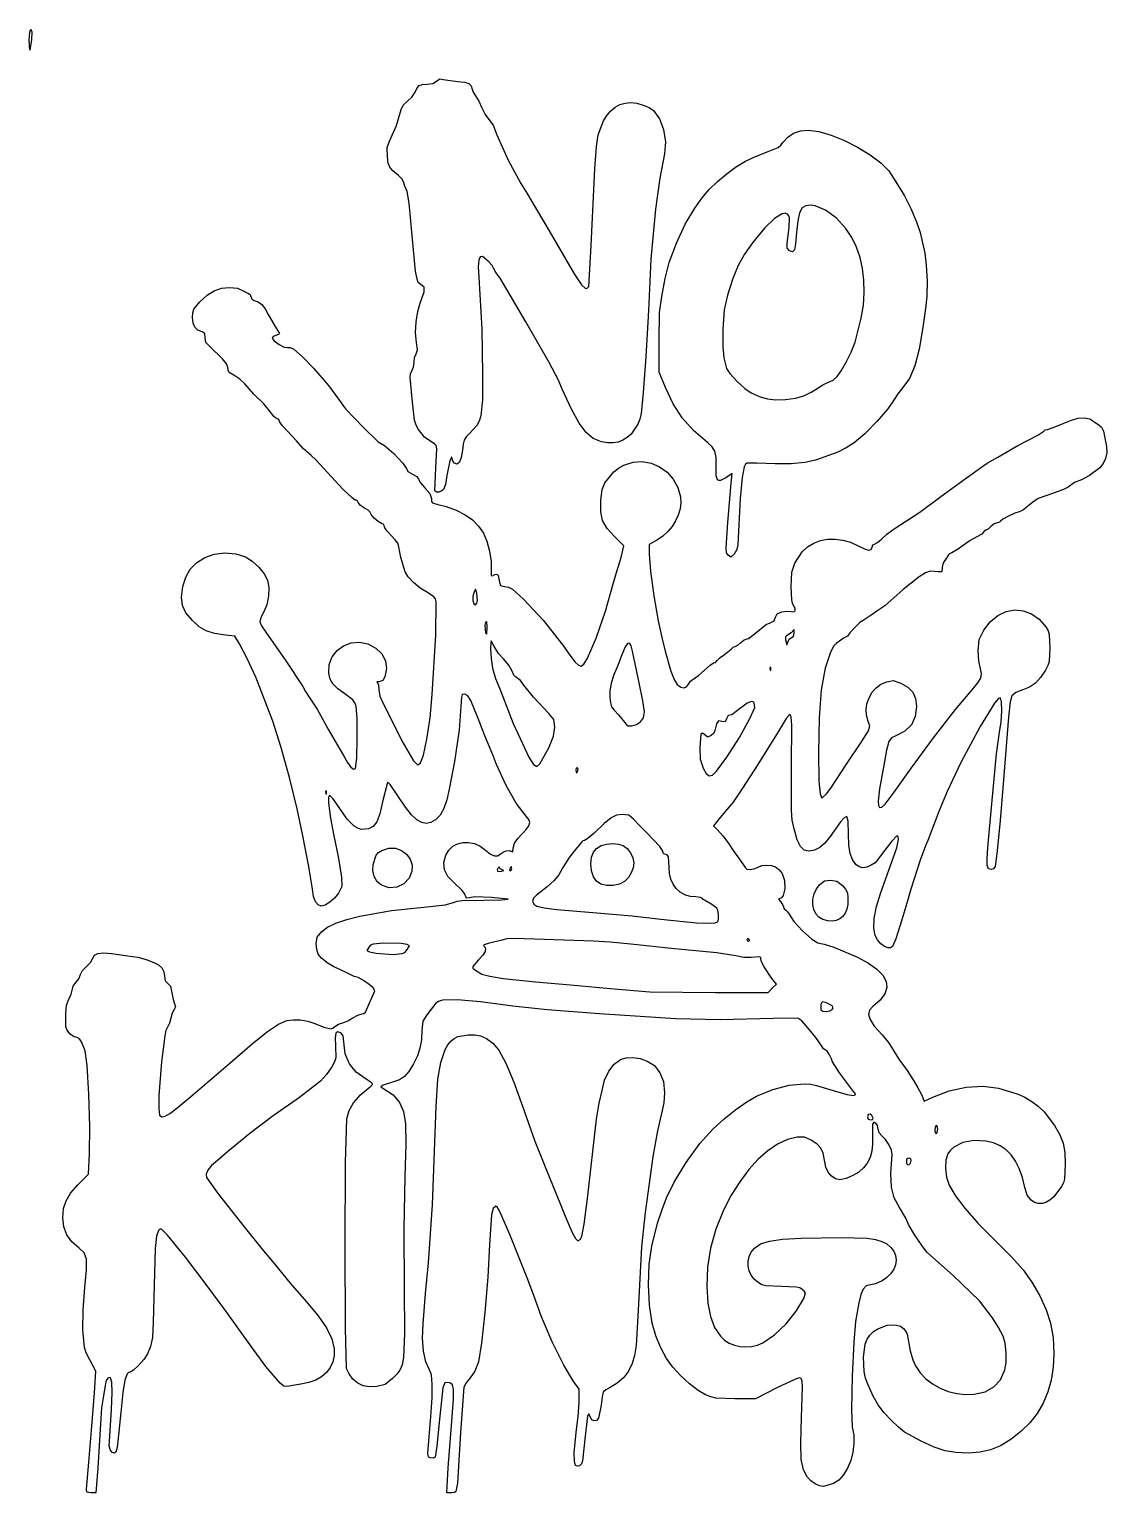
# Model space of a CAD drawing. Extents: x 10 to 196, y 22 to 275.
import ezdxf

# ---------------------------------------------------------------- set-up
doc = ezdxf.new("R2010")
doc.units = 0

msp = doc.modelspace()

# ---------------------------------------------------------------- linework, layer by layer
at = {"layer": 'Layer 1', "color": 7}
for points in [[(9.525, 273.40799), (9.600632, 274.776824), (9.796951, 275.304171), (9.954128, 274.846406), (9.893066, 273.518233), (9.621092, 271.703059), (9.524999, 273.40799), (9.525, 273.40799)], [(79.826319, 195.33386), (79.984507, 199.355455), (80.13962, 202.639522), (80.032164, 203.205775), (79.781482, 203.456497), (78.011291, 204.677714), (76.94645, 205.988326), (76.554903, 206.72984), (76.294147, 207.582068), (75.922378, 210.745835), (75.553217, 214.979169), (75.608881, 215.59963), (75.841451, 216.16252), (76.094676, 216.807405), (76.2, 217.625002), (76.303811, 218.4426), (76.553399, 219.087485), (76.776435, 219.799294), (76.619549, 221.064586), (76.468166, 222.715869), (76.550315, 224.620406), (76.833353, 226.444875), (77.284637, 227.855955), (77.958734, 229.852242), (77.957726, 230.643904), (77.416447, 231.058847), (76.900747, 231.450507), (76.72917, 231.99964), (76.479517, 233.394375), (75.955332, 238.940796), (75.367616, 245.167168), (74.995163, 247.182967), (74.615748, 248.154676), (74.34792, 248.875233), (74.095326, 249.393348), (73.488024, 250.00328), (72.511934, 250.801216), (71.980462, 251.411252), (71.726385, 252.112538), (71.582476, 253.184222), (71.526001, 254.812711), (71.976446, 255.930721), (73.150159, 258.62361), (73.992747, 261.418551), (74.322885, 262.169464), (75.051181, 262.823152), (75.823424, 263.537874), (76.382025, 264.405646), (76.732342, 265.132393), (77.113047, 265.544914), (77.658935, 265.730169), (78.504801, 265.775119), (79.472326, 265.906641), (80.119619, 266.316551), (80.649331, 266.695254), (81.264195, 266.609109), (83.750419, 266.270166), (84.932092, 266.150636), (85.697531, 265.91267), (86.113249, 265.520805), (86.245756, 264.939575), (86.433913, 264.407206), (86.874509, 263.74895), (87.451475, 262.832135), (87.967534, 261.678129), (88.51642, 260.549515), (89.172308, 259.693754), (89.888662, 258.678453), (90.576617, 257.024485), (92.503012, 252.624705), (94.687101, 248.616356), (95.840325, 246.72917), (97.592249, 243.818753), (99.645114, 240.37917), (103.967399, 232.972118), (105.23574, 231.063978), (105.893014, 230.37816), (106.230269, 230.459611), (106.475334, 230.766561), (106.892244, 237.857155), (107.504225, 251.118022), (107.814166, 254.990395), (108.127764, 257.039957), (109.053883, 259.453386), (109.639881, 260.408863), (110.305499, 261.194526), (111.048982, 261.808631), (111.868575, 262.249435), (112.762524, 262.515196), (113.729074, 262.60417), (114.793328, 262.491358), (115.904725, 262.186837), (116.919052, 261.741482), (117.692094, 261.206165), (118.731927, 259.795387), (119.439213, 257.927851), (119.754704, 255.833088), (119.619154, 253.740628), (118.807704, 249.507295), (118.039409, 244.158876), (117.214744, 235.484378), (116.805794, 226.620836), (116.382644, 218.551044), (115.893754, 212.376262), (115.583195, 208.764338), (115.34034, 207.776009), (114.964334, 206.891558), (113.831546, 205.187424), (113.157119, 204.572841), (112.41073, 204.11661), (111.592422, 203.818751), (110.702239, 203.679286), (109.740225, 203.698236), (108.706424, 203.875623), (107.260966, 204.429299), (106.015245, 205.438445), (104.809254, 207.075778), (103.482984, 209.514018), (101.864584, 212.961506), (101.223113, 214.519303), (99.627503, 217.591991), (95.546668, 224.636461), (91.125472, 232.189603), (90.397868, 233.188285), (89.947584, 233.917711), (89.714812, 234.371629), (89.180743, 235.012445), (88.042805, 235.960319), (87.637237, 235.907736), (87.406169, 235.340159), (87.336668, 234.183383), (87.415798, 232.363205), (87.93691, 223.334907), (88.086738, 215.584276), (88.037007, 211.106714), (87.753811, 208.370321), (87.47779, 207.436379), (87.087153, 206.675306), (85.887034, 205.321877), (85.254334, 204.691846), (84.893887, 204.149792), (84.703957, 203.469824), (84.582807, 202.42605), (84.387593, 201.125634), (84.0916, 200.3054), (83.701693, 199.976849), (83.224741, 200.151481), (82.931958, 200.518383), (82.803994, 200.922503), (82.763635, 201.201288), (82.67335, 201.206876), (82.400671, 200.580074), (81.89055, 198.045835), (81.638836, 196.484819), (81.290103, 195.59844), (80.913372, 195.307691), (80.476123, 195.154439), (80.079918, 195.157042), (79.826323, 195.33386), (79.826319, 195.33386)], [(130.61897, 184.23546), (130.365402, 184.641356), (130.274121, 185.416604), (130.55937, 189.87983), (131.14194, 196.68674), (131.31259, 198.370349), (130.20396, 197.636694), (129.323805, 197.161074), (129.02659, 197.125395), (128.810589, 197.239597), (128.58015, 197.963017), (128.54833, 199.422089), (128.536875, 201.11323), (128.348689, 202.206391), (127.885791, 202.98292), (127.0502, 203.724163), (124.626021, 205.811427), (122.688984, 207.983681), (121.109822, 210.40998), (119.75927, 213.259377), (118.67343, 215.905211), (118.66943, 221.461461), (118.761116, 226.261027), (119.11282, 229.002086), (119.73716, 232.145046), (120.433377, 234.934482), (121.657596, 238.234442), (123.197403, 241.537488), (124.84038, 244.336182), (126.110171, 246.086371), (127.368057, 247.562362), (128.761885, 248.92227), (130.4395, 250.324213), (132.075986, 251.533982), (133.640636, 252.477995), (135.388933, 253.291809), (137.57636, 254.110981), (139.284611, 254.845825), (139.776215, 255.235205), (140.16364, 255.725003), (140.953504, 256.627145), (141.963407, 257.291259), (143.160612, 257.701412), (144.51238, 257.84167), (146.351075, 257.614621), (148.490125, 256.98907), (150.78093, 256.048409), (153.074894, 254.876028), (155.223419, 253.55532), (157.077909, 252.169676), (158.489765, 250.802489), (159.31039, 249.53715), (160.27077, 247.945112), (161.195361, 246.468317), (162.294884, 244.257756), (163.287642, 241.925103), (163.89194, 240.08203), (164.68944, 236.542711), (164.968325, 234.454204), (165.093633, 231.745235), (165.055459, 229.031976), (164.8439, 226.930597), (164.30357, 223.292602), (163.741412, 219.879479), (162.98049, 217.033265), (162.0371, 214.802504), (160.92754, 213.235743), (160.045555, 212.181807), (159.40528, 211.167235), (158.307398, 209.572164), (156.432644, 207.413175), (154.311543, 205.262461), (152.47462, 203.692218), (151.095039, 202.785961), (149.652572, 202.036707), (145.78534, 200.648032), (143.948455, 200.26388), (141.580486, 200.052089), (138.77005, 200.016888), (135.60576, 200.162502), (133.94845, 200.178629), (133.631767, 199.962563), (133.38512, 199.518391), (133.087107, 197.699456), (132.742884, 194.050285), (132.30428, 186.08819), (132.137665, 185.183885), (131.69103, 184.41257), (131.107065, 183.871263), (130.61889, 184.23546), (130.61897, 184.23546)], [(143.75852, 211.834054), (144.994886, 212.426287), (146.05, 213.102115), (147.013009, 213.723244), (148.02794, 214.183963), (148.844494, 214.552408), (149.53936, 215.149574), (150.244696, 216.123774), (151.09266, 217.623318), (151.949279, 219.376958), (152.633466, 221.129629), (153.70178, 225.268615), (154.058473, 227.528236), (154.213819, 229.722182), (154.17, 231.837737), (153.929196, 233.862184), (153.493588, 235.782806), (152.865355, 237.586885), (152.046679, 239.261705), (151.03974, 240.794548), (149.349907, 242.640745), (147.517449, 243.978596), (145.715791, 244.709382), (144.880708, 244.816277), (144.11836, 244.734387), (143.471343, 244.349639), (143.004954, 243.50947), (142.686717, 242.121671), (142.48416, 240.094033), (142.327025, 238.159355), (142.125846, 237.120958), (141.805457, 236.78006), (141.29069, 236.937881), (140.834624, 237.372945), (140.86176, 238.221969), (141.19053, 241.046392), (141.24124, 242.616382), (141.13518, 243.005619), (140.92607, 243.26017), (140.528423, 243.425251), (140.018204, 243.358777), (138.677879, 242.5457), (136.940765, 240.850015), (134.84253, 238.3008), (133.468335, 236.348057), (132.382552, 234.389811), (131.442319, 232.128527), (130.50477, 229.266669), (129.938054, 226.730526), (129.71399, 223.313544), (129.712937, 220.278946), (129.90657, 218.418752), (130.3603, 216.566669), (130.94604, 215.681187), (132.158965, 214.374587), (133.534175, 213.108917), (134.60677, 212.346228), (136.180877, 211.66126), (137.45104, 211.287318), (138.840477, 211.132695), (140.560939, 211.190139), (142.303321, 211.432856), (143.75852, 211.834054), (143.75852, 211.834054)], [(19.435759, 22.42864), (19.844707, 27.125), (20.387913, 33.34271), (20.850781, 39.16354), (21.048132, 42.86771), (19.997603, 44.85208), (19.398256, 46.040596), (19.072457, 46.999604), (18.835471, 50.04256), (18.873908, 53.492134), (19.181994, 57.37925), (19.470519, 60.443142), (19.44386, 62.296548), (19.034916, 63.394009), (18.176589, 64.19007), (16.886842, 65.301603), (16.00793, 66.506378), (15.505658, 67.867928), (15.345833, 69.44979), (15.472447, 71.042388), (15.899998, 72.418161), (16.700048, 73.734019), (17.94416, 75.14687), (19.767299, 76.99896), (19.942688, 80.57083), (19.994832, 85.21617), (19.845388, 90.862055), (19.563164, 95.818495), (19.216966, 98.3955), (18.563688, 99.95156), (18.217531, 100.468499), (17.798901, 100.68048), (17.16919, 100.867445), (16.544217, 101.331785), (16.068831, 101.933165), (15.887881, 102.53125), (15.876661, 104.8177), (15.974, 106.279933), (16.389642, 107.33124), (16.772519, 108.158964), (16.932346, 108.90127), (17.121479, 109.561529), (17.581069, 110.19127), (18.087797, 110.845348), (18.396519, 111.5634), (18.773039, 112.299559), (19.442851, 112.99716), (20.111961, 113.664046), (20.486873, 114.32635), (20.805772, 114.917777), (21.428257, 115.253411), (22.397543, 115.344848), (23.756843, 115.20368), (26.590627, 114.83322), (28.354353, 114.586833), (29.765627, 114.17969), (31.135561, 113.64627), (31.928476, 113.245482), (32.492204, 112.72281), (32.828877, 112.07548), (32.940627, 111.30072), (33.062522, 110.491066), (33.505336, 110.08846), (33.986779, 109.596655), (34.236307, 108.42583), (34.446441, 107.278295), (34.718187, 106.50582), (34.888633, 106.005905), (34.618327, 105.52261), (34.278839, 104.884056), (34.046068, 104.01979), (33.825319, 103.169508), (33.514742, 102.56458), (33.207376, 101.911001), (32.994349, 100.94375), (32.443184, 96.44583), (31.993125, 90.637578), (31.971342, 88.366342), (32.111244, 87.24308), (32.478008, 86.95748), (33.049971, 87.043989), (33.892751, 87.529121), (35.071963, 88.43939), (37.895241, 90.75449), (44.334074, 96.31354), (48.125662, 99.564279), (50.823619, 101.711818), (52.730922, 102.980937), (54.150552, 103.59642), (55.251021, 103.760687), (56.528189, 103.726834), (57.786591, 103.513886), (58.830764, 103.14087), (60.768897, 102.39805), (61.849365, 102.176969), (62.156255, 102.28698), (62.469845, 102.55942), (63.085517, 102.971783), (63.839003, 103.23647), (64.708904, 103.549033), (65.604467, 104.07656), (66.441147, 104.5606), (67.169478, 104.76867), (67.526292, 104.832694), (67.802861, 105.067925), (68.372308, 106.40095), (69.231751, 108.38533), (69.381722, 108.787588), (69.095671, 109.29657), (68.43815, 109.882665), (67.471847, 110.527463), (66.500425, 111.048296), (65.827546, 111.2625), (64.771576, 111.77526), (63.346833, 112.47542), (62.319597, 112.896392), (61.159704, 113.607308), (60.1505, 114.410395), (59.575333, 115.10788), (59.357341, 115.928665), (59.266672, 116.95075), (59.43874, 118.071494), (60.213448, 119.03569), (61.223715, 119.773583), (62.676147, 120.469335), (64.540422, 121.115948), (66.786216, 121.706423), (72.301073, 122.690958), (78.978131, 123.36695), (81.573092, 123.647774), (83.053677, 124.04058), (83.684466, 124.267363), (84.62018, 124.405059), (88.323295, 124.49167), (91.364073, 124.53653), (92.539588, 124.64445), (89.65122, 124.92962), (86.724585, 125.046639), (85.791151, 124.87682), (85.336064, 124.824313), (85.195839, 125.06327), (85.015547, 125.497263), (84.538559, 126.128576), (83.077836, 127.53568), (82.068923, 128.581193), (81.498583, 129.742686), (81.377364, 130.983517), (81.715815, 132.26704), (82.240557, 133.133624), (82.933128, 133.791777), (83.757368, 134.23704), (84.677118, 134.464958), (85.656217, 134.471073), (86.658504, 134.25093), (87.647819, 133.800071), (88.588003, 133.11404), (89.429484, 132.456657), (90.1209, 132.12781), (90.686307, 132.121073), (91.149764, 132.43002), (91.624865, 132.794931), (92.188929, 133.006375), (92.725899, 133.038659), (93.119717, 132.86609), (93.331776, 132.861534), (93.397922, 133.46069), (93.587464, 134.324178), (94.192398, 135.16725), (95.647607, 136.69814), (96.117423, 137.320734), (96.269184, 137.889449), (96.102337, 138.445562), (95.616327, 139.03035), (93.890612, 141.257223), (92.152038, 144.33539), (90.484149, 147.933434), (89.958338, 149.32464), (89.580361, 150.33322), (88.446074, 152.915239), (87.329269, 155.91266), (86.056469, 159.055655), (85.504462, 159.853982), (84.994558, 160.16264), (84.522651, 160.104483), (84.399471, 159.63348), (83.99991, 153.9846), (83.215782, 148.47666), (82.290588, 143.67393), (81.90376, 141.826536), (81.374273, 140.321404), (80.707475, 139.170405), (79.908713, 138.38541), (79.091873, 137.927437), (78.312759, 137.753363), (77.529112, 137.896243), (76.698674, 138.389134), (75.779187, 139.26509), (74.728392, 140.557168), (72.063848, 144.52191), (71.800928, 144.80871), (71.589651, 144.83133), (70.765051, 141.52404), (70.262465, 139.40447), (69.749582, 138.035043), (69.133061, 137.236586), (68.31956, 136.82993), (67.042892, 136.731536), (66.437987, 136.913193), (65.837345, 137.261761), (64.594785, 138.498661), (63.207076, 140.52029), (62.152806, 142.078014), (61.550864, 142.67144), (61.38114, 142.270724), (61.353413, 141.348444), (61.698069, 138.64685), (62.312112, 135.60414), (63.075046, 132.03226), (63.652041, 128.46039), (63.671416, 126.846201), (63.107553, 125.67992), (62.423835, 124.838958), (61.609163, 124.121119), (60.790439, 123.621025), (60.094562, 123.4333), (59.565663, 123.629554), (59.132806, 124.201735), (58.808582, 125.124968), (58.605582, 126.37438), (57.948116, 130.31247), (56.876567, 135.86872), (55.952622, 140.29208), (54.619157, 145.687259), (53.134142, 151.067961), (51.755546, 155.44789), (48.781553, 163.109821), (47.312035, 166.319754), (45.972053, 168.84264), (45.171767, 170.19885), (43.514602, 170.36864), (41.599851, 170.645636), (40.169433, 171.08864), (38.985353, 171.803009), (37.809615, 172.8941), (36.678788, 174.251734), (36.073986, 175.51405), (35.923903, 176.934459), (36.157233, 178.76637), (36.636106, 180.399949), (37.414675, 181.770644), (38.511867, 182.903722), (39.946613, 183.82445), (41.580774, 184.390173), (43.434957, 184.597701), (45.301722, 184.444031), (46.973628, 183.92616), (48.1555, 183.185784), (49.298582, 182.147309), (50.240779, 180.982036), (50.819997, 179.86127), (51.036092, 178.590236), (50.982106, 177.107046), (50.684531, 175.634441), (50.169859, 174.39516), (49.680589, 173.409404), (49.477088, 172.6994), (49.777992, 171.957314), (50.501441, 170.89443), (53.969835, 165.89893), (56.914231, 161.47787), (57.414588, 160.60032), (58.049931, 159.59742), (59.38987, 157.537449), (61.372267, 153.99268), (62.844837, 151.47914), (63.970531, 149.49476), (64.645674, 148.282355), (65.237622, 147.490681), (65.716749, 147.151035), (66.053425, 147.29471), (66.268069, 149.031924), (66.366347, 152.408926), (66.333865, 155.918928), (66.156227, 158.05514), (65.943172, 158.661838), (65.615959, 159.148933), (64.21665, 160.21175), (62.975196, 161.093388), (62.155797, 161.910455), (61.67484, 162.770804), (61.448716, 163.78229), (61.513531, 165.294522), (62.012648, 166.617307), (62.864607, 167.706999), (63.987951, 168.519955), (65.301223, 169.01253), (66.722964, 169.141078), (68.171718, 168.861957), (69.566026, 168.13152), (70.645617, 167.105495), (71.271656, 165.926544), (71.440133, 164.607273), (71.147038, 163.16029), (70.769773, 162.49851), (70.154851, 162.30617), (69.756412, 162.25219), (69.783859, 162.15183), (70.020694, 161.742125), (70.114588, 160.91185), (70.291516, 159.784096), (70.78128, 158.61879), (71.863421, 156.50622), (74.104112, 152.045443), (76.135065, 148.60915), (76.776696, 147.903399), (77.003468, 147.957799), (77.310468, 148.23867), (77.859542, 149.604845), (78.442612, 152.365128), (78.973336, 156.022039), (79.365369, 160.0781), (79.950575, 170.342346), (80.054792, 176.20917), (79.91863, 176.635802), (79.653419, 176.996013), (78.51381, 177.73736), (77.270484, 178.515875), (76.115764, 179.464906), (75.20124, 180.443256), (74.678502, 181.30973), (73.903168, 183.83559), (73.554171, 185.65207), (73.379298, 186.274363), (72.958859, 186.84843), (71.555342, 188.35811), (71.137466, 188.974323), (71.045175, 189.32191), (70.964822, 189.530046), (70.581451, 189.72274), (69.9974, 190.053628), (69.320442, 190.628033), (68.760397, 191.244035), (68.527088, 191.69972), (68.25792, 191.99401), (67.610773, 192.37038), (66.914811, 192.831273), (66.528281, 193.32878), (66.372677, 193.66031), (66.231923, 193.72217), (65.986706, 193.772709), (65.49555, 194.12535), (63.90574, 195.606397), (59.208331, 200.757784), (58.374752, 201.485389), (57.010601, 202.673549), (55.827088, 204.043056), (54.37188, 205.575239), (53.344139, 206.667877), (52.916671, 207.362494), (52.761889, 207.693364), (52.389752, 207.911464), (51.880943, 208.260203), (51.397565, 208.90516), (50.171829, 210.451872), (48.447809, 212.129744), (46.881977, 213.875581), (46.01572, 214.718944), (45.162186, 215.269136), (44.173482, 215.864683), (43.980992, 216.245719), (43.924889, 216.760431), (43.68829, 217.352005), (43.035576, 218.202471), (40.788305, 220.331113), (40.096918, 221.078287), (39.997681, 221.906375), (39.95421, 222.623373), (39.494961, 222.904401), (38.724281, 223.204851), (38.210634, 223.690111), (37.924265, 224.404811), (37.835421, 225.393578), (37.865429, 226.212405), (38.020174, 226.798614), (39.092192, 228.11361), (40.352446, 229.262694), (41.566233, 230.02911), (42.824447, 230.456762), (44.217982, 230.589556), (45.61815, 230.473839), (46.494474, 230.060389), (47.509992, 229.531223), (47.776925, 229.363385), (47.937332, 228.959859), (48.13711, 228.536151), (48.498704, 228.319787), (49.182051, 228.095442), (49.812864, 227.622717), (50.398616, 226.894231), (50.946778, 225.902608), (52.293359, 223.553123), (52.869652, 222.610413), (52.712842, 222.420674), (52.255209, 222.278823), (51.788054, 222.065337), (51.593751, 221.785192), (51.964459, 221.320368), (52.806403, 220.732694), (53.714313, 220.266295), (54.28292, 220.165297), (54.716505, 220.186609), (55.346271, 219.899972), (56.87987, 218.593224), (58.753652, 216.608849), (61.383045, 213.619399), (63.122483, 211.220216), (64.342629, 209.55518), (67.43748, 206.314035), (70.00951, 203.866639), (71.07795, 203.238427), (72.71435, 201.803387), (74.214259, 200.235919), (74.873227, 199.210419), (75.119098, 198.687246), (75.935417, 198.239516), (76.705454, 197.817477), (76.993751, 197.384888), (77.311414, 196.769703), (78.075159, 195.90697), (78.921672, 194.908796), (79.199638, 194.00948), (79.251285, 193.53762), (79.399365, 193.26111), (80.301042, 193.00606), (81.797694, 192.64441), (83.483553, 191.999393), (85.083701, 191.192484), (86.323217, 190.34516), (87.385802, 189.24544), (88.239549, 188.05539), (88.835648, 186.645034), (89.304943, 184.897493), (89.577691, 183.141998), (89.584151, 181.70778), (89.591057, 180.678818), (89.813491, 180.632291), (90.222854, 180.84225), (90.530347, 180.911858), (90.768417, 180.702963), (90.998071, 179.5151), (91.172031, 178.956593), (91.870229, 178.77874), (92.591626, 178.651877), (93.272051, 178.318023), (95.188266, 176.57986), (98.596023, 172.947129), (100.720581, 170.22348), (102.149151, 168.41247), (102.920561, 167.28799), (104.063278, 165.728355), (104.679288, 165.19556), (105.171871, 164.98421), (105.620375, 165.344651), (106.235224, 166.362716), (107.769793, 169.870234), (109.387249, 174.503784), (110.699261, 179.26039), (111.311111, 181.24476), (112.065391, 183.81891), (112.542061, 185.86389), (110.941491, 187.4252), (109.64449, 188.856308), (108.876442, 190.207208), (108.541544, 191.727273), (108.543991, 193.66588), (108.77962, 195.612578), (109.285121, 196.7717), (110.845557, 198.649907), (111.65721, 199.28353), (112.580211, 199.796476), (114.15641, 200.311106), (115.751704, 200.415029), (117.306198, 200.141884), (118.759998, 199.525312), (120.053212, 198.598955), (121.125944, 197.396454), (121.918302, 195.951448), (122.370391, 194.29758), (122.423223, 193.271892), (122.289924, 192.221963), (121.984806, 191.174341), (121.522177, 190.155574), (120.91635, 189.192208), (120.181635, 188.310793), (119.332341, 187.537874), (118.382781, 186.9), (116.945831, 186.08904), (116.945831, 184.37684), (117.184876, 181.447491), (117.771923, 177.189379), (118.511839, 172.864635), (119.209491, 169.73539), (119.729411, 167.61872), (120.712848, 164.12802), (121.305775, 162.659641), (121.798241, 161.84461), (122.423285, 161.381199), (122.96069, 161.22998), (123.407988, 161.390926), (123.762711, 161.86401), (124.085013, 162.377886), (124.360351, 162.59162), (125.470391, 163.37839), (127.535048, 165.149894), (128.11661, 165.563051), (128.322921, 165.60286), (128.44422, 165.621666), (128.735851, 165.97384), (129.275365, 166.517919), (129.992621, 166.99815), (131.182191, 167.92268), (131.52499, 168.268582), (131.863671, 168.41245), (132.283338, 168.606755), (132.820831, 169.07391), (133.401598, 169.541065), (133.925291, 169.73537), (134.266971, 169.793662), (134.410141, 169.93381), (135.402331, 170.77844), (136.725561, 171.8241), (137.212601, 172.187659), (137.916181, 172.50081), (138.599507, 172.86744), (138.852731, 173.45439), (139.120698, 174.047886), (139.940231, 174.39995), (140.822162, 174.527746), (141.525241, 174.45605), (141.998664, 174.412227), (142.25916, 174.637489), (142.266648, 175.038211), (141.981051, 175.52077), (141.77146, 175.877615), (141.640267, 176.46134), (141.554671, 178.75206), (141.669831, 181.248889), (142.180151, 182.83227), (143.434341, 184.82217), (144.38398, 185.657016), (145.452921, 186.294804), (146.619253, 186.733208), (147.861062, 186.969902), (149.156435, 187.00256), (150.483457, 186.828855), (151.820217, 186.44646), (153.144801, 185.85305), (154.249567, 185.323393), (155.004387, 185.108243), (155.436965, 185.204833), (155.575001, 185.6104), (155.692621, 185.988417), (155.986791, 186.13956), (156.508216, 186.392157), (157.183601, 186.99946), (158.115991, 187.839924), (159.255351, 188.65311), (163.861983, 191.682165), (167.475211, 194.36313), (171.708541, 197.434321), (174.766601, 199.617134), (175.541901, 200.162482), (177.384681, 201.19914), (180.836697, 203.213904), (184.316141, 205.020176), (185.323941, 205.691736), (185.583782, 205.897664), (185.955471, 205.983315), (187.394101, 206.512482), (188.661471, 207.041649), (190.156331, 207.595055), (191.24567, 207.929424), (192.352423, 208.002487), (193.315353, 207.822569), (193.973221, 207.397993), (194.907571, 206.761117), (195.347339, 206.41624), (195.698612, 205.718868), (196.210601, 203.053446), (196.236666, 201.953648), (196.047067, 200.967328), (195.644193, 200.10195), (195.030431, 199.364981), (193.255508, 197.997119), (191.889951, 197.252065), (190.662318, 196.795912), (189.567721, 196.00739), (188.748096, 195.56368), (187.157801, 195.0159), (184.349065, 194.007854), (183.406844, 193.423177), (182.481631, 192.63662), (181.653431, 191.972175), (181.076181, 191.69581), (180.317498, 191.485104), (179.218731, 191.000035), (178.229644, 190.461176), (177.800001, 190.0891), (177.644045, 189.915809), (177.269081, 189.84373), (176.725181, 189.649429), (176.163041, 189.18227), (175.662598, 188.715115), (175.267051, 188.52081), (174.995713, 188.40423), (174.793901, 188.12394), (174.607678, 187.843645), (174.373861, 187.72706), (172.59568, 186.756287), (170.532221, 185.28705), (169.404741, 184.64543), (168.98059, 184.46968), (168.804171, 184.2588), (168.275001, 183.49373), (167.889111, 182.862105), (167.745831, 182.05699), (167.641793, 181.308881), (167.018231, 181.35689), (165.665391, 181.46781), (164.852723, 181.157644), (163.715006, 180.469095), (160.938511, 178.27689), (157.75595, 175.470169), (156.763291, 174.76248), (155.425431, 173.83644), (154.018341, 172.9104), (153.468659, 172.531694), (152.56316, 171.674905), (151.716083, 170.759023), (151.341671, 170.20304), (150.985801, 169.99998), (150.593793, 169.844539), (150.151041, 169.47081), (149.364931, 168.94165), (148.939603, 168.494751), (148.348421, 167.42029), (147.419904, 164.66171), (146.771252, 160.915441), (146.389392, 156.072509), (146.261251, 150.02394), (146.334146, 145.094257), (146.558811, 142.90545), (146.861741, 142.13696), (147.646491, 142.88881), (148.431251, 143.83904), (151.143231, 148.03396), (153.744958, 151.871432), (154.936292, 153.78526), (155.175263, 154.672413), (154.919901, 155.42986), (154.62179, 156.510861), (154.542346, 157.49866), (154.683949, 158.468204), (155.048981, 159.49444), (155.589275, 160.463901), (156.274563, 161.24704), (157.116163, 161.854161), (158.125391, 162.29557), (159.238862, 162.495169), (160.573861, 162.0494), (161.794718, 161.362643), (162.6247, 160.496565), (163.097777, 159.399997), (163.247921, 158.02177), (163.035321, 156.272112), (162.383347, 154.858901), (161.270741, 153.751775), (159.676241, 152.92037), (158.925735, 152.58792), (158.472647, 151.954534), (158.096174, 150.451573), (157.575511, 147.5104), (156.886891, 143.7199), (156.643226, 141.592901), (156.695436, 140.874835), (156.864591, 140.51951), (157.24508, 140.589082), (157.831093, 141.084915), (159.415101, 143.14477), (162.375488, 147.375635), (166.234621, 152.568992), (170.055421, 157.490643), (172.900811, 160.90639), (173.923644, 162.090802), (174.439826, 162.92481), (174.545668, 163.649798), (174.337481, 164.50715), (174.076948, 165.898725), (173.975731, 167.66155), (174.135268, 169.612545), (174.933131, 171.23342), (176.058817, 172.696646), (177.366966, 173.76876), (178.797198, 174.446532), (180.28913, 174.726735), (181.782379, 174.60614), (183.216564, 174.081518), (184.531302, 173.149641), (185.666211, 171.80728), (186.064374, 171.136732), (186.284723, 170.477889), (186.398921, 168.16722), (186.278161, 165.824452), (186.046875, 165.098538), (185.630241, 164.31144), (184.769849, 163.014432), (183.867936, 162.049861), (182.860685, 161.362507), (181.684281, 160.89715), (180.478006, 160.417212), (179.790311, 159.85977), (179.503831, 158.792107), (179.189972, 156.178419), (178.314451, 144.59998), (177.775131, 138.24998), (177.265401, 133.02361), (176.911883, 130.272497), (176.63643, 129.865496), (176.188541, 129.78331), (175.728513, 129.917031), (175.505552, 130.454649), (175.490756, 131.600845), (175.655221, 133.5603), (176.349701, 141.1604), (177.139407, 149.822931), (177.675351, 153.55797), (177.932485, 155.365774), (178.051633, 157.264829), (178.021153, 158.80365), (177.829401, 159.53075), (177.465106, 159.391936), (176.813227, 158.589781), (174.314371, 154.52186), (170.926275, 148.320272), (168.585651, 143.27706), (167.151851, 139.83748), (165.220911, 134.8104), (164.838041, 133.88435), (163.930621, 131.37081), (162.947191, 128.3281), (162.313441, 126.34373), (161.568471, 123.96248), (160.736641, 121.05206), (159.699651, 117.74477), (159.087435, 116.416747), (158.790112, 116.226177), (158.377201, 116.21032), (157.740554, 116.419353), (157.081796, 116.901094), (156.497498, 117.566433), (156.084231, 118.32626), (155.850396, 119.600703), (155.942057, 121.300914), (156.35376, 123.385873), (157.080051, 125.81456), (159.835941, 133.53439), (160.177408, 134.991842), (160.096058, 135.4398), (159.846141, 135.59686), (159.014551, 134.6672), (157.364641, 132.62397), (156.372451, 131.30078), (156.091665, 130.951305), (155.42852, 130.538316), (154.636088, 130.193587), (153.967441, 130.04889), (153.329735, 130.223061), (152.753491, 130.64321), (152.157978, 131.492837), (151.775427, 132.551334), (151.567388, 133.980681), (151.495411, 135.94286), (151.40353, 138.151131), (151.174601, 138.96681), (150.740251, 138.725557), (150.116271, 138.00504), (148.309611, 135.46721), (147.400411, 134.34236), (146.504676, 133.561351), (145.595928, 133.106047), (144.647691, 132.95831), (143.810548, 133.137581), (143.156802, 133.757106), (142.604406, 134.939456), (142.071311, 136.8072), (141.750759, 138.322251), (141.592463, 140.074109), (141.616611, 147.82724), (141.648221, 154.788404), (141.561987, 156.171991), (141.396361, 156.61089), (141.132672, 156.465103), (140.684156, 155.91111), (139.282401, 153.64821), (135.762471, 147.95301), (133.132401, 143.85587), (131.509966, 141.461249), (130.138391, 139.83459), (129.014501, 138.51523), (128.077421, 137.33105), (128.795471, 136.62592), (129.778091, 135.56379), (130.770281, 134.2325), (131.497891, 133.05914), (132.556221, 131.60496), (133.614551, 130.06657), (133.87979, 129.84605), (134.507971, 129.802036), (135.247789, 129.920797), (135.847941, 130.1886), (136.466116, 130.458209), (137.276552, 130.554209), (138.124701, 130.475029), (138.856011, 130.2191), (139.437957, 129.751621), (139.978751, 129.104), (140.407441, 127.884084), (140.454705, 126.449595), (140.162861, 125.255361), (139.903, 124.890473), (139.574231, 124.75621), (139.360047, 124.648829), (139.699971, 124.22704), (140.073696, 123.734299), (140.229141, 123.2927), (140.342763, 122.962937), (140.615941, 122.73909), (140.940595, 122.466582), (141.177971, 122.01979), (141.990663, 120.795406), (143.513743, 119.153045), (145.12001, 117.710919), (146.182261, 117.08724), (147.249546, 116.866738), (148.966313, 116.301359), (153.056281, 114.60293), (154.963321, 113.578783), (156.424138, 112.532465), (157.437142, 111.469052), (158.000742, 110.393616), (158.11335, 109.311232), (157.773374, 108.226974), (156.979224, 107.145915), (155.729311, 106.07313), (155.1294, 105.439529), (154.965622, 104.688527), (155.240941, 103.775897), (155.958321, 102.65741), (157.309471, 101.13788), (158.421885, 99.798001), (159.279141, 98.39843), (160.18156, 96.936447), (161.675781, 94.94975), (162.871621, 93.03153), (163.527441, 91.94788), (164.149131, 90.78536), (164.593101, 89.62285), (166.111631, 90.35844), (168.902579, 91.424489), (171.876938, 92.060262), (174.807096, 92.234535), (177.465441, 91.91608), (180.690541, 90.934579), (182.048969, 90.322154), (183.26695, 89.609355), (184.366209, 88.781741), (185.368472, 87.824868), (187.168911, 85.46558), (188.09568, 83.845328), (188.667635, 82.357251), (188.958225, 80.736621), (189.040901, 78.71871), (188.937405, 76.221217), (188.741045, 75.531827), (188.391731, 74.88225), (187.043782, 73.100393), (186.368332, 72.502393), (185.696979, 72.101967), (185.033533, 71.900835), (184.381806, 71.900713), (183.745609, 72.103319), (183.128751, 72.51037), (182.439114, 73.36268), (182.033021, 74.69319), (181.612947, 76.444459), (181.085966, 77.966788), (180.445366, 79.268203), (179.684437, 80.356731), (178.796468, 81.240399), (177.774748, 81.927234), (176.612566, 82.425262), (175.303211, 82.74251), (173.220551, 82.843978), (171.325409, 82.47662), (169.766419, 81.690087), (169.159432, 81.155145), (168.692221, 80.53403), (168.343899, 79.452919), (168.269984, 78.027664), (168.460769, 76.503204), (168.906551, 75.12448), (169.977151, 73.284996), (171.642362, 71.0962), (173.9153, 68.542296), (176.809081, 65.60749), (179.707605, 62.700104), (181.727389, 60.42549), (183.243445, 58.318981), (184.630791, 55.91591), (185.764297, 53.512294), (186.514419, 51.182635), (186.929661, 48.727779), (187.058531, 45.94857), (186.94454, 43.577498), (186.599032, 41.354987), (186.021202, 39.27943), (185.210249, 37.34922), (184.165367, 35.562749), (182.885754, 33.918411), (181.370607, 32.414597), (179.619121, 31.0497), (177.837011, 29.961602), (176.107525, 29.238499), (174.292979, 28.836686), (172.255691, 28.71246), (170.087606, 28.794045), (168.244042, 29.099192), (166.359702, 29.718488), (164.069291, 30.74252), (161.20126, 32.313185), (160.140503, 33.16775), (158.909911, 34.3622), (157.616044, 35.750134), (156.64398, 37.04108), (155.783259, 38.557401), (154.823421, 40.62146), (154.455739, 41.670209), (154.209502, 42.835021), (154.072544, 45.289202), (154.394911, 47.536748), (154.722832, 48.443264), (155.158971, 49.1304), (155.809063, 49.743497), (156.560042, 50.238124), (158.209405, 50.841254), (159.03016, 50.934401), (159.796546, 50.878365), (160.469748, 50.665467), (161.010951, 50.28803), (161.472327, 49.72868), (161.669621, 49.29584), (162.17686, 46.408939), (162.626154, 44.877255), (163.077871, 43.78747), (163.884497, 42.616831), (164.890957, 41.573127), (166.063525, 40.672623), (167.368476, 39.931585), (168.772084, 39.36628), (170.240622, 38.992973), (171.740367, 38.827931), (173.237591, 38.88742), (175.183166, 39.330421), (176.699392, 40.161251), (177.825351, 41.410681), (178.600121, 43.10948), (178.78955, 44.380547), (178.785076, 46.057571), (178.609309, 47.72145), (178.284861, 48.95308), (177.504524, 50.452859), (176.462387, 52.116565), (174.166881, 55.0813), (169.603734, 59.470737), (165.088811, 63.50835), (164.231531, 64.570131), (162.993197, 66.439876), (161.879418, 68.313021), (161.395801, 69.385), (160.333431, 71.25349), (159.40939, 72.928845), (158.928664, 74.742419), (158.83434, 77.10778), (159.069511, 80.4385), (158.931428, 81.186435), (158.498436, 82.132483), (157.906444, 83.031929), (157.291361, 83.64006), (156.798021, 84.146264), (156.633301, 84.80216), (156.517641, 85.414365), (156.239561, 85.85986), (155.878488, 85.99737), (155.661724, 85.676461), (155.642561, 83.58876), (155.673972, 82.224388), (155.536935, 80.994352), (155.229511, 79.895548), (154.749764, 78.924873), (154.095754, 78.079221), (153.265546, 77.355489), (152.2572, 76.750574), (151.068781, 76.26137), (149.985302, 76.00156), (149.225171, 76.20507), (148.474339, 76.699473), (147.946497, 77.335295), (147.585105, 78.208484), (147.333621, 79.41499), (147.080072, 80.669016), (146.698087, 81.536974), (146.060834, 82.210709), (145.041481, 82.88207), (143.868799, 83.397514), (142.590831, 83.39593), (140.912198, 82.998153), (139.208063, 82.213962), (137.503446, 81.068126), (135.823366, 79.585415), (134.192844, 77.790599), (132.636901, 75.708448), (131.180557, 73.363732), (129.848831, 70.78122), (128.50558, 67.487289), (127.57753, 64.213919), (127.05492, 60.916906), (126.927991, 57.55205), (127.11207, 54.678709), (127.554406, 52.343676), (128.278697, 50.461278), (129.308641, 48.94584), (130.015367, 48.278803), (130.829392, 47.754879), (131.727544, 47.377624), (132.686651, 47.150598), (133.683541, 47.077355), (134.695043, 47.161455), (135.697983, 47.406454), (136.669191, 47.81591), (138.657435, 49.173322), (140.666637, 51.090824), (142.439554, 53.288516), (143.718941, 55.4865), (144.022421, 56.422066), (143.869531, 56.691421), (143.484821, 57.01621), (143.028005, 57.296276), (142.40745, 57.458655), (139.849541, 57.55205), (137.181891, 57.657754), (136.486975, 57.86636), (135.824041, 58.24678), (135.146441, 58.808853), (134.632339, 59.489555), (134.285348, 60.255381), (134.109079, 61.072828), (134.107144, 61.908392), (134.283157, 62.728569), (134.640728, 63.499856), (135.183471, 64.18875), (136.231178, 64.928486), (137.776526, 65.430398), (140.047439, 65.74314), (143.271841, 65.91537), (150.300837, 66.05981), (154.699921, 65.90111), (156.161371, 65.683121), (157.263095, 65.359392), (158.104341, 64.91994), (158.784361, 64.35478), (159.317034, 63.668769), (159.630174, 62.916359), (159.73085, 62.125102), (159.626134, 61.32255), (159.323096, 60.536254), (158.828807, 59.793766), (158.150338, 59.122637), (157.294761, 58.55042), (156.158767, 58.039098), (155.285251, 57.82281), (154.572917, 57.648345), (154.026284, 57.105044), (153.612044, 56.140548), (153.296891, 54.7025), (152.708131, 51.46663), (152.394497, 47.937175), (152.137497, 42.005881), (152.019489, 36.241337), (152.122831, 33.21213), (152.390869, 31.834774), (152.422824, 30.369798), (152.240383, 28.882619), (151.865232, 27.438659), (151.319057, 26.103335), (150.623545, 24.942068), (149.800381, 24.020276), (148.871251, 23.40338), (147.161311, 22.89744), (146.446032, 23.014673), (145.698275, 23.356276), (144.977471, 23.886859), (144.343051, 24.57103), (143.660457, 25.803921), (143.302091, 27.585983), (143.219148, 30.428705), (143.362821, 34.84358), (143.526976, 40.0721), (143.467879, 41.173145), (143.312021, 41.618), (142.983203, 41.706743), (142.296556, 41.515495), (139.165611, 40.03119), (135.358411, 38.10518), (131.774521, 38.10518), (128.511921, 38.21153), (127.611917, 38.420405), (126.707621, 38.80058), (125.408839, 39.564453), (123.948657, 40.683053), (122.450603, 42.052485), (121.038201, 43.56886), (119.947576, 45.08689), (118.956252, 46.937983), (118.115253, 49.012811), (117.475601, 51.20205), (116.987246, 54.301335), (116.810896, 57.855394), (116.948924, 61.423146), (117.403701, 64.56351), (118.372629, 68.519755), (119.187341, 70.91351), (119.964821, 72.89934), (121.274982, 75.645255), (123.359971, 79.015396), (125.74871, 82.308169), (127.970121, 84.82198), (129.926776, 86.578366), (131.94806, 88.195089), (133.878411, 89.554972), (135.562271, 90.54084), (138.354402, 91.689044), (141.204396, 92.412023), (143.829952, 92.65973), (144.970348, 92.589717), (145.948771, 92.38212), (149.389331, 91.30046), (151.272282, 90.779883), (152.364859, 90.652163), (152.616657, 90.73581), (152.673141, 90.917895), (152.203211, 91.57768), (151.475611, 92.50015), (149.952571, 94.57421), (148.695801, 96.43788), (148.543499, 96.992144), (148.184385, 97.693874), (147.765149, 98.297127), (147.432481, 98.55596), (147.127186, 98.735588), (146.866801, 99.15778), (145.802471, 100.67914), (144.174171, 102.72742), (143.411732, 103.575511), (142.693101, 104.02251), (138.404791, 103.97091), (129.248931, 103.71955), (121.57925, 103.887896), (108.346841, 104.77916), (99.26883, 105.44483), (93.315705, 106.0851), (87.695358, 106.882248), (83.684528, 107.230313), (81.160153, 107.134036), (80.416928, 106.920752), (79.999168, 106.59816), (78.405924, 104.59647), (77.706468, 103.507119), (77.553421, 101.95309), (77.46821, 100.255323), (77.225268, 98.813761), (76.790685, 97.490011), (76.130554, 96.14568), (75.298196, 94.790331), (74.533274, 93.898534), (73.699505, 93.347272), (72.660608, 93.01353), (70.832469, 92.4365), (70.434813, 92.151756), (70.799849, 91.88418), (72.557076, 90.735996), (73.67186, 89.42456), (74.352657, 87.888616), (74.699747, 85.722876), (74.765524, 82.206193), (74.602387, 76.61742), (74.414414, 67.550065), (74.472836, 57.10565), (74.561182, 49.442951), (74.378826, 45.231101), (74.130961, 43.987446), (73.749213, 43.088345), (73.211511, 42.36108), (72.495787, 41.63293), (71.188497, 40.582563), (69.763287, 40.21612), (68.457569, 40.165454), (67.402476, 40.33237), (66.469068, 40.799885), (65.622683, 41.518021), (64.945743, 42.400192), (64.520671, 43.35981), (64.320651, 50.347318), (64.267382, 64.610641), (64.352898, 79.056374), (64.569231, 86.59111), (64.969065, 88.03825), (65.72999, 89.373606), (66.949599, 90.729806), (68.725488, 92.23948), (68.991319, 92.516095), (68.972254, 92.772606), (67.910936, 93.48244), (66.202084, 94.658906), (64.990195, 96.116886), (64.268225, 97.868065), (64.029134, 99.92413), (63.920091, 100.989946), (63.4945, 101.47584), (62.946731, 101.660731), (62.643372, 101.416749), (62.544528, 100.642942), (62.610308, 99.23836), (62.643139, 97.144128), (62.419803, 96.460552), (61.964781, 95.61616), (61.054389, 94.295798), (60.009841, 93.11435), (56.343945, 90.27161), (51.81192, 87.11684), (47.774249, 84.025014), (43.896227, 80.86166), (42.13506, 79.38021), (41.102401, 78.481482), (40.454998, 77.710485), (40.171879, 77.03461), (40.232073, 76.42125), (42.252118, 73.61265), (46.790531, 67.89994), (49.851431, 64.09396), (51.950352, 61.52083), (54.719555, 58.102978), (57.515209, 54.93123), (59.595654, 52.479425), (61.048334, 50.378453), (61.941828, 48.512354), (62.344714, 46.76517), (62.352791, 45.58813), (62.129842, 44.503722), (61.687411, 43.524244), (61.037041, 42.661994), (60.190277, 41.92927), (59.158662, 41.338371), (57.95374, 40.901595), (56.587055, 40.63124), (54.170601, 40.20957), (53.651096, 40.273888), (52.988529, 40.81621), (50.500157, 43.706754), (48.013807, 47.11014), (43.626629, 53.20602), (40.16268, 57.88796), (36.599507, 62.611338), (33.497792, 66.41562), (32.418397, 67.461746), (32.154153, 67.49264), (31.924256, 67.27716), (31.58501, 66.269004), (31.34083, 64.118633), (31.084944, 55.66161), (31.013575, 51.30026), (30.866062, 48.713645), (30.561287, 47.159015), (30.01813, 45.89362), (29.372195, 44.908636), (28.483757, 43.877614), (27.606174, 43.065042), (26.992805, 42.73541), (26.72675, 42.663342), (26.494031, 42.425506), (26.098878, 41.322729), (25.747893, 39.167482), (25.381625, 35.70017), (24.746926, 29.65842), (24.517804, 28.848855), (24.213611, 28.7125), (23.817482, 28.876062), (23.534779, 29.3188), (23.393411, 29.968793), (23.421292, 30.75412), (23.793822, 36.24575), (23.895501, 39.175092), (23.832877, 40.960974), (23.588927, 41.746166), (23.393633, 41.80812), (23.146624, 41.67344), (22.869428, 41.26488), (22.754134, 40.74001), (22.377599, 38.5896), (22.065523, 36.528531), (21.843962, 33.73958), (21.379659, 26.13281), (21.072458, 21.83333), (20.188464, 21.83333), (19.476493, 21.934219), (19.435727, 22.42864), (19.435759, 22.42864)], [(87.212243, 176.34776), (87.059824, 177.64876), (86.875371, 178.33438), (86.547154, 177.72355), (86.372741, 177.07693), (86.393701, 176.354166), (86.572994, 175.792781), (86.87358, 175.6303), (87.099546, 175.883145), (87.212243, 176.34776), (87.212243, 176.34776)], [(88.891954, 171.78594), (88.829981, 172.693711), (88.744332, 172.746452), (88.608568, 172.56958), (88.49354, 172.072988), (88.500768, 171.39135), (88.606937, 170.788725), (88.78873, 170.52917), (88.891954, 171.78594), (88.891954, 171.78594)], [(141.5745, 169.9292), (141.948048, 170.192639), (142.08125, 170.69232), (142.08125, 171.32292), (141.55208, 170.79375), (140.74928, 170.26458), (140.590824, 170.051459), (140.59523, 169.53698), (140.784769, 168.702916), (140.94907, 169.17074), (141.181756, 169.651741), (141.5745, 169.9292), (141.5745, 169.9292)], [(99.54677, 150.86829), (100.374915, 152.874417), (100.58197, 154.42105), (100.410953, 155.738608), (99.564265, 156.76947), (96.894948, 159.625961), (95.25, 161.6922), (94.646523, 162.530096), (93.790551, 163.12083), (93.483524, 163.412288), (93.179091, 164.11302), (92.617194, 165.156141), (91.682002, 166.27259), (90.838385, 167.191516), (90.4875, 167.76155), (90.106509, 168.39932), (89.613374, 169.29161), (89.566987, 169.365626), (89.523587, 169.141279), (89.465198, 167.97085), (89.538852, 166.311859), (89.825738, 164.619306), (90.330758, 162.871893), (91.058818, 161.04832), (92.530605, 157.3), (93.401922, 155.05104), (94.975653, 151.61146), (96.115921, 149.226262), (96.919317, 147.95015), (97.475535, 147.611542), (97.991829, 148.08244), (99.54677, 150.86829), (99.54677, 150.86829)], [(115.42718, 155.32633), (115.961595, 156.025962), (116.112004, 157.090443), (115.863223, 158.974812), (115.20007, 162.13411), (114.04943, 167.56554), (113.820631, 168.527403), (113.548477, 168.97105), (113.212413, 168.909392), (112.79188, 168.35534), (112.07395, 166.68485), (111.51297, 165.10521), (110.790238, 163.40243), (110.339335, 161.99158), (110.129895, 160.750718), (110.13155, 159.5579), (110.235935, 158.61831), (110.440816, 157.96318), (110.863161, 157.357355), (111.61994, 156.56568), (112.97708, 154.93135), (113.052179, 154.758509), (113.256438, 154.659333), (113.926209, 154.661624), (114.73394, 154.897523), (115.42718, 155.32633), (115.42718, 155.32633)], [(138.02866, 164.75794), (137.921805, 164.872753), (137.8688, 164.59809), (137.901021, 164.286899), (138.00777, 164.25083), (138.02867, 164.75794), (138.02866, 164.75794)], [(128.60159, 146.78439), (130.401991, 149.22464), (132.570919, 152.647814), (134.415507, 155.901299), (135.24289, 157.83248), (135.156443, 158.63501), (134.973213, 158.828418), (134.701214, 158.883459), (133.904605, 158.579051), (132.79402, 157.72301), (131.2786, 156.54454), (130.654741, 156.446146), (130.33287, 155.85252), (130.086726, 155.357584), (129.5441, 155.4363), (128.979711, 155.508995), (128.62116, 155.01925), (128.32292, 153.8784), (128.137194, 153.413266), (127.69067, 152.97784), (127.082741, 152.706434), (126.58567, 153.08596), (126.177766, 153.405334), (125.921067, 153.207176), (125.71617, 150.89213), (125.806775, 148.890414), (126.32311, 147.33749), (126.848524, 146.380023), (127.344139, 145.98307), (127.89886, 146.125052), (128.60159, 146.78439), (128.60159, 146.78439)], [(104.60285, 146.84049), (104.633801, 147.160734), (104.49886, 147.38527), (104.32016, 147.33567), (104.24583, 146.99687), (104.345635, 146.474009), (104.60285, 146.84049), (104.60285, 146.84049)], [(61.034907, 143.32669), (60.928069, 143.441503), (60.875054, 143.16684), (60.90726, 142.855648), (61.014019, 142.81957), (61.034909, 143.32669), (61.034907, 143.32669)], [(128.84715, 120.70915), (128.95649, 121.16192), (128.938886, 121.954441), (128.824947, 122.723377), (128.64528, 123.10539), (127.62063, 123.8435), (126.53698, 124.49134), (126.303402, 124.569293), (126.20625, 124.75625), (125.868726, 124.94311), (125.05724, 125.02083), (124.047735, 125.118643), (123.13495, 125.402435), (122.33185, 125.85774), (121.651401, 126.47009), (121.106568, 127.225017), (120.710315, 128.108052), (120.475607, 129.104729), (120.41541, 130.20058), (120.303521, 131.975985), (120.07083, 132.328869), (119.68629, 132.42917), (119.430799, 132.517196), (119.38287, 132.72883), (119.27635, 133.080243), (118.793129, 133.737795), (116.56241, 136.13333), (115.30705, 137.35062), (114.23181, 138.4751), (113.40739, 139.160358), (112.23884, 139.30833), (111.295649, 139.191651), (110.346752, 138.727091), (109.136087, 137.742866), (107.40759, 136.06719), (106.397641, 135.179594), (105.72928, 134.81042), (105.429046, 134.735581), (105.30417, 134.55566), (104.17969, 133.22379), (103.073417, 131.867064), (101.99272, 130.11766), (101.276863, 128.866111), (100.479447, 127.864778), (99.296864, 126.796278), (97.425507, 125.34323), (96.917103, 124.80573), (96.755876, 124.268173), (96.940332, 123.795531), (97.468977, 123.45278), (98.76355, 123.144687), (100.945532, 122.839934), (107.900908, 122.24862), (114.013988, 121.72679), (118.957868, 121.17718), (125.147918, 120.54897), (127.390597, 120.458195), (128.332738, 120.545961), (128.847148, 120.70915), (128.84715, 120.70915)], [(70.555761, 127.0357), (69.823467, 127.657283), (69.302325, 128.54814), (69.043506, 129.582), (69.098178, 130.63259), (69.660176, 132.24805), (70.069163, 132.720103), (70.638454, 133.08789), (71.834672, 133.478607), (72.986852, 133.456258), (74.030807, 133.085825), (74.902352, 132.43229), (75.5373, 131.560637), (75.871466, 130.535847), (75.840663, 129.422904), (75.380706, 128.28679), (74.445771, 127.289972), (73.225756, 126.722162), (71.876979, 126.623894), (70.555761, 127.0357), (70.555761, 127.0357)], [(108.56243, 127.24467), (107.814923, 127.762288), (107.276127, 128.534579), (106.953666, 129.545758), (106.85516, 130.78004), (106.964654, 131.921426), (107.27906, 132.793229), (107.823611, 133.440045), (108.62354, 133.90647), (109.562725, 134.169031), (110.617866, 134.263609), (111.629952, 134.188692), (112.43997, 133.94277), (113.12304, 133.420326), (113.718821, 132.652698), (114.140184, 131.780365), (114.3, 130.94381), (114.182422, 130.066425), (113.852691, 129.190759), (113.34531, 128.38607), (112.69478, 127.72162), (111.807471, 127.247363), (110.704396, 126.996099), (109.563425, 126.988358), (108.56243, 127.24467), (108.56243, 127.24467)], [(91.479687, 129.72589), (91.151489, 129.885301), (91.012615, 130.13346), (90.943063, 130.254139), (90.765489, 130.06056), (90.613491, 129.711123), (90.667305, 129.488075), (90.915753, 129.402818), (91.347659, 129.46675), (91.736395, 129.616658), (91.479687, 129.7259), (91.479687, 129.72589)], [(93.133333, 129.91562), (93.029349, 130.3125), (92.773069, 129.91562), (92.740793, 129.63533), (92.877054, 129.51875), (93.058051, 129.63533), (93.133333, 129.91562), (93.133333, 129.91562)], [(147.0522, 121.09168), (146.35357, 121.494021), (145.826793, 122.096142), (145.476121, 122.849817), (145.305809, 123.706823), (145.320108, 124.618933), (145.523273, 125.537925), (145.919556, 126.415572), (146.51321, 127.20365), (147.302787, 127.78456), (148.37492, 127.93125), (149.492429, 127.763179), (150.44208, 127.03167), (150.985165, 126.398123), (151.287551, 125.743118), (151.395097, 124.898951), (151.35366, 123.69792), (151.215459, 122.892197), (150.932056, 122.20478), (150.518985, 121.645079), (149.991776, 121.222505), (149.365962, 120.946467), (148.657073, 120.826377), (147.880642, 120.871645), (147.0522, 121.09168), (147.0522, 121.09168)], [(74.90892, 115.73403), (75.40625, 116.56727), (75.015953, 116.808947), (73.988614, 116.980799), (70.884109, 117.02739), (69.129098, 116.82781), (68.68005, 116.653375), (68.398003, 116.39918), (68.006331, 115.73148), (68.463779, 115.487715), (69.620731, 115.260496), (72.593816, 115.06486), (74.172258, 115.221189), (74.586126, 115.4158), (74.90892, 115.73403), (74.90892, 115.73403)], [(138.28291, 109.19568), (138.99392, 109.90699), (138.22248, 110.87127), (136.858646, 112.902929), (136.438544, 113.758289), (136.32168, 114.27614), (136.300642, 114.528645), (136.050422, 114.65378), (134.62091, 114.56264), (133.33702, 114.539278), (131.97507, 114.79511), (128.647917, 115.360109), (121.31146, 116.03655), (113.77083, 116.83645), (110.17498, 117.201493), (107.28854, 117.34821), (98.818289, 117.65032), (93.533276, 117.838496), (92.302646, 117.754915), (91.409955, 117.54425), (89.063975, 116.95459), (88.330555, 116.753904), (88.24892, 116.632251), (88.336371, 116.4828), (88.592886, 116.067478), (88.539128, 115.580733), (88.147635, 114.953883), (87.390949, 114.11825), (86.386434, 112.970604), (86.395753, 112.700254), (86.663345, 112.44146), (87.973958, 111.67015), (89.327805, 111.307792), (91.627404, 110.92163), (97.234375, 110.34057), (103.31979, 109.80023), (110.86042, 109.10792), (117.07812, 108.60907), (128.38334, 108.45275), (137.57189, 108.48435), (138.28291, 109.19568)], [(134.40833, 117.46459), (134.14375, 117.74479), (133.95689, 117.777943), (133.87917, 117.62811), (133.95689, 117.430228), (134.14375, 117.34792), (134.40833, 117.46459), (134.40833, 117.46459)], [(148.6667, 105.53885), (148.802147, 105.844732), (148.672748, 106.137384), (147.56578, 106.74155), (146.94113, 106.864221), (146.68965, 106.37502), (146.70215, 105.4567), (147.064033, 105.240013), (147.644659, 105.187014), (148.245165, 105.289383), (148.66669, 105.5388), (148.6667, 105.53885)], [(82.088515, 26.13253), (82.684155, 33.475), (83.058819, 38.048863), (83.036271, 39.684401), (82.865111, 40.54605), (82.53639, 40.796356), (82.03527, 40.94293), (81.524445, 40.84153), (81.188232, 40.017606), (80.57185, 33.97483), (80.176934, 29.888886), (79.867938, 28.01221), (79.529779, 27.840585), (79.064749, 27.85403), (78.720666, 27.989452), (78.610002, 28.695794), (79.108679, 35.0625), (79.332547, 38.268286), (79.364807, 40.647904), (79.203191, 42.271482), (78.845434, 43.20915), (78.233437, 44.509323), (77.832791, 46.370791), (77.667863, 48.616599), (77.76302, 51.06979), (78.194274, 56.36146), (78.72447, 61.65312), (79.376558, 71.686254), (80.048192, 88.69927), (80.302013, 93.488564), (80.852538, 96.37219), (81.621961, 98.610324), (82.058758, 99.418676), (82.556632, 100.046709), (83.135346, 100.514541), (83.814667, 100.842292), (85.554185, 101.15802), (86.74007, 101.15916), (87.74572, 100.956729), (88.73537, 100.496153), (89.873257, 99.72286), (90.908101, 98.48754), (92.121612, 96.2179), (93.490735, 92.963255), (94.992417, 88.77292), (97.142274, 82.697126), (98.83508, 78.54731), (100.409149, 74.59989), (101.561699, 71.72862), (102.391369, 69.72291), (103.614831, 66.908374), (104.190399, 65.889634), (104.557659, 65.48985), (104.961675, 65.671483), (105.288989, 66.211526), (105.698629, 68.3298), (106.249309, 72.81997), (107.823119, 86.51375), (108.264559, 89.29187), (108.776829, 91.51685), (109.226902, 93.289323), (109.938476, 94.820655), (110.867959, 96.037834), (111.971759, 96.86785), (112.938083, 97.168778), (114.110426, 97.219031), (115.370089, 97.025596), (116.598369, 96.59546), (117.859343, 95.804561), (118.778699, 94.54753), (119.447905, 93.033733), (119.589179, 91.12128), (119.480615, 89.384303), (119.216569, 88.04091), (118.399179, 84.50191), (117.590619, 80.04167), (116.947949, 75.41146), (116.276239, 70.38437), (115.636103, 64.425734), (115.097389, 54.50937), (114.690323, 47.352066), (114.414797, 45.62537), (113.990119, 44.19062), (113.381769, 42.896776), (112.51354, 41.746209), (111.426366, 40.783162), (110.161179, 40.05188), (109.413281, 39.67484), (108.996894, 39.224409), (108.773542, 38.431451), (108.604749, 37.02683), (108.172569, 34.73177), (107.819194, 34.353741), (107.387864, 34.2751), (106.988461, 34.479247), (106.730869, 34.94958), (106.48651, 35.481939), (106.253484, 35.09723), (105.829679, 31.6072), (105.419119, 27.34554), (105.213982, 26.844434), (104.887315, 26.516939), (104.513701, 26.409387), (104.167719, 26.56811), (103.985005, 27.317762), (103.96639, 28.815589), (104.377879, 32.76973), (104.661235, 35.042671), (104.797869, 37.38429), (104.830069, 39.77482), (103.772969, 41.18897), (102.143348, 43.914023), (100.163359, 47.944379), (98.288201, 52.290933), (96.97307, 55.96458), (95.826133, 59.063751), (92.774501, 66.54791), (91.017238, 70.639966), (90.610728, 71.352131), (90.364307, 71.49233), (89.920134, 71.063755), (89.617158, 69.963189), (89.282614, 64.8053), (88.987796, 59.152035), (88.486134, 53.041139), (87.898099, 47.734841), (87.344162, 44.49537), (86.742124, 42.882846), (85.920646, 41.71724), (85.220863, 40.840556), (84.829454, 40.08958), (84.274282, 32.28437), (83.718826, 23.48698), (83.462573, 22.045135), (83.196965, 21.860975), (82.717663, 21.83305), (81.88859, 21.83276), (82.088515, 26.13253)], [(155.77344, 86.72239), (155.552193, 87.190415), (155.218485, 87.398416), (154.914207, 87.318014), (154.78125, 86.92083), (154.913543, 86.523958), (155.31042, 86.39167), (155.664713, 86.488818), (155.77344, 86.72239), (155.77344, 86.72239)], [(166.95208, 84.81978), (166.877675, 85.355554), (166.6875, 85.46562), (166.50064, 85.160431), (166.42292, 84.65626), (166.50064, 84.200133), (166.6875, 84.01042), (166.87436, 84.248169), (166.95208, 84.81978), (166.95208, 84.81978)], [(162.3487, 79.37753), (162.283864, 79.639845), (162.061178, 79.766918), (161.780797, 79.739007), (161.54288, 79.53637), (161.56238, 78.85713), (161.751011, 78.633736), (161.988834, 78.675055), (162.210005, 78.937511), (162.34868, 79.37753), (162.3487, 79.37753)]]:
    msp.add_lwpolyline(points, dxfattribs=at)

doc.saveas('drawing.dxf')
